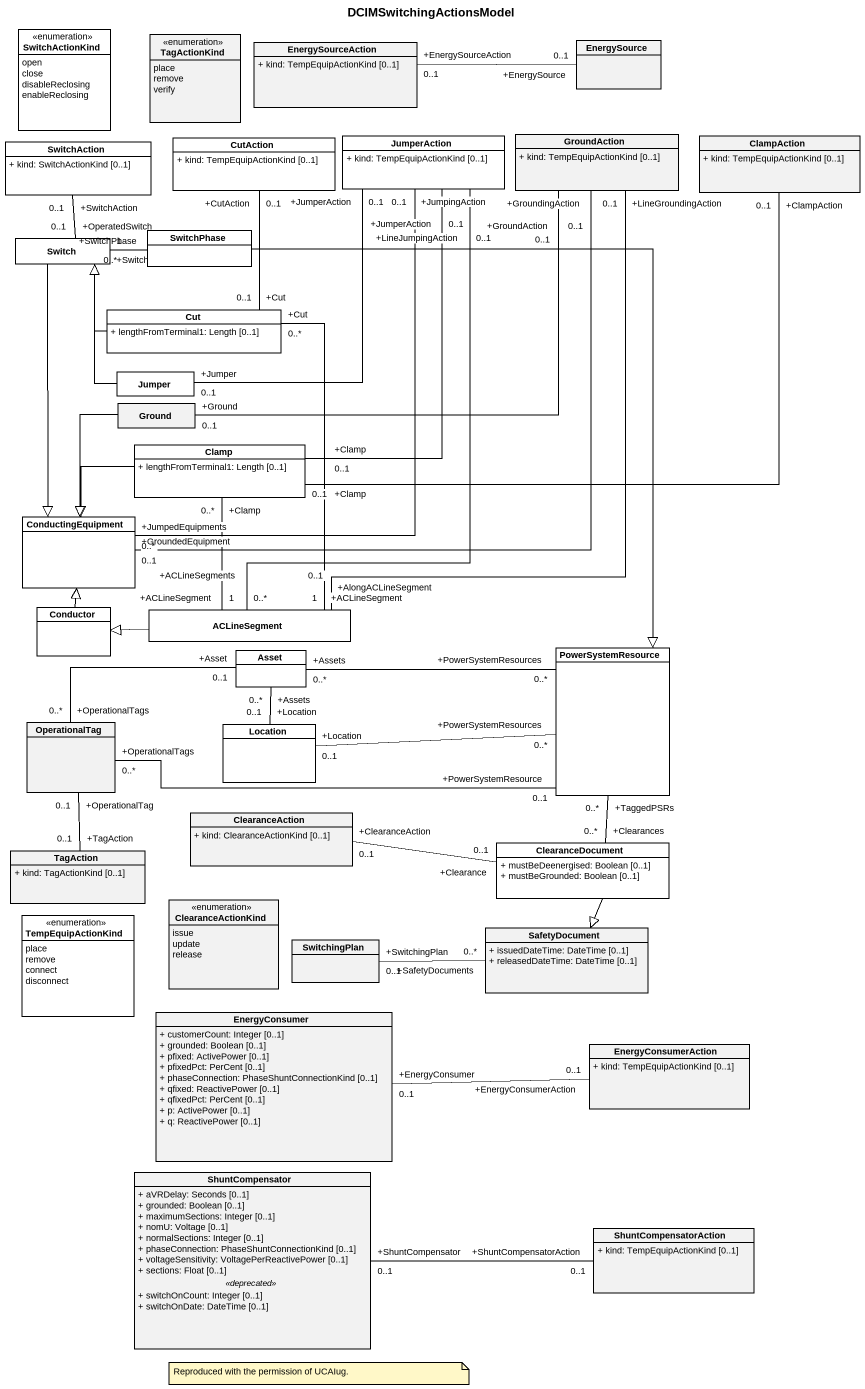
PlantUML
@startuml
title DCIMSwitchingActionsModel
hide circle
hide empty members
skinparam classAttributeIconSize 0
enum SwitchActionKind #FFFFFF {
  open
  close
  disableReclosing
  enableReclosing
}
enum TagActionKind {
  place
  remove
  verify
}
class EnergySourceAction {
  + kind: TempEquipActionKind [0..1]
}
class EnergySource
class SwitchAction #FFFFFF {
  + kind: SwitchActionKind [0..1]
}
class CutAction #FFFFFF {
  + kind: TempEquipActionKind [0..1]
}
class JumperAction #FFFFFF {
  + kind: TempEquipActionKind [0..1]
}
class GroundAction {
  + kind: TempEquipActionKind [0..1]
}
class ClampAction {
  + kind: TempEquipActionKind [0..1]
}
class SwitchPhase #FFFFFF
class Switch #FFFFFF
class Cut #FFFFFF {
  + lengthFromTerminal1: Length [0..1]
}
class Jumper #FFFFFF
class Ground
class Clamp #FFFFFF {
  + lengthFromTerminal1: Length [0..1]
}
class ConductingEquipment #FFFFFF
class Conductor #FFFFFF
class ACLineSegment #FFFFFF
class Asset #FFFFFF
class PowerSystemResource #FFFFFF
class OperationalTag
class Location #FFFFFF
class ClearanceAction {
  + kind: ClearanceActionKind [0..1]
}
class TagAction {
  + kind: TagActionKind [0..1]
}
class ClearanceDocument #FFFFFF {
  + mustBeDeenergised: Boolean [0..1]
  + mustBeGrounded: Boolean [0..1]
}
enum TempEquipActionKind #FFFFFF {
  place
  remove
  connect
  disconnect
}
enum ClearanceActionKind {
  issue
  update
  release
}
class SafetyDocument {
  + issuedDateTime: DateTime [0..1]
  + releasedDateTime: DateTime [0..1]
}
class SwitchingPlan
class EnergyConsumer {
  + customerCount: Integer [0..1]
  + grounded: Boolean [0..1]
  + pfixed: ActivePower [0..1]
  + pfixedPct: PerCent [0..1]
  + phaseConnection: PhaseShuntConnectionKind [0..1]
  + qfixed: ReactivePower [0..1]
  + qfixedPct: PerCent [0..1]
  + p: ActivePower [0..1]
  + q: ReactivePower [0..1]
}
class EnergyConsumerAction {
  + kind: TempEquipActionKind [0..1]
}
class ShuntCompensator {
  + aVRDelay: Seconds [0..1]
  + grounded: Boolean [0..1]
  + maximumSections: Integer [0..1]
  + nomU: Voltage [0..1]
  + normalSections: Integer [0..1]
  + phaseConnection: PhaseShuntConnectionKind [0..1]
  + voltageSensitivity: VoltagePerReactivePower [0..1]
  + sections: Float [0..1]
  .. <<deprecated>> ..
  + switchOnCount: Integer [0..1]
  + switchOnDate: DateTime [0..1]
}
class ShuntCompensatorAction {
  + kind: TempEquipActionKind [0..1]
}
EnergySourceAction "+EnergySourceAction\n0..1" -right- "+EnergySource\n0..1" EnergySource
SwitchAction "+SwitchAction\n0..1" -- "+OperatedSwitch\n0..1" Switch
CutAction "+CutAction\n0..1" -- "+Cut\n0..1" Cut
JumperAction "+JumperAction\n0..1" -- "+Jumper\n0..1" Jumper
JumperAction "+JumpingAction\n0..1" -- "+JumpedEquipments\n0..*" ConductingEquipment
JumperAction "+LineJumpingAction\n0..1" -- "+ACLineSegments\n0..*" ACLineSegment
GroundAction "+GroundAction\n0..1" -left- "+Ground\n0..1" Ground
GroundAction "+GroundingAction\n0..1" -- "+GroundedEquipment\n0..1" ConductingEquipment
GroundAction "+LineGroundingAction\n0..1" -- "+AlongACLineSegment\n0..1" ACLineSegment
SwitchPhase --|> PowerSystemResource
Switch "+Switch\n1" -right- "+SwitchPhase\n0..*" SwitchPhase
Switch --|> ConductingEquipment
Cut -up-|> Switch
Cut "+Cut\n0..*" -- "+ACLineSegment\n1" ACLineSegment
Jumper -up-|> Switch
Ground --|> ConductingEquipment
Clamp "+Clamp\n0..1" -up- "+JumperAction\n0..1" JumperAction
Clamp "+Clamp\n0..1" -right- "+ClampAction\n0..1" ClampAction
Clamp -left-|> ConductingEquipment
Conductor -up-|> ConductingEquipment
ACLineSegment "+ACLineSegment\n1" -up- "+Clamp\n0..*" Clamp
ACLineSegment -left-|> Conductor
Asset "+Assets\n0..*" -right- "+PowerSystemResources\n0..*" PowerSystemResource
Asset "+Assets\n0..*" -- "+Location\n0..1" Location
OperationalTag "+OperationalTags\n0..*" -right- "+Asset\n0..1" Asset
OperationalTag "+OperationalTags\n0..*" -right- "+PowerSystemResource\n0..1" PowerSystemResource
Location "+Location\n0..1" -right- "+PowerSystemResources\n0..*" PowerSystemResource
ClearanceAction "+ClearanceAction\n0..1" -right- "+Clearance\n0..1" ClearanceDocument
TagAction "+TagAction\n0..1" -up- "+OperationalTag\n0..1" OperationalTag
ClearanceDocument "+Clearances\n0..*" -up- "+TaggedPSRs\n0..*" PowerSystemResource
ClearanceDocument --|> SafetyDocument
SwitchingPlan "+SwitchingPlan\n0..1" -right- "+SafetyDocuments\n0..*" SafetyDocument
EnergyConsumer "+EnergyConsumer\n0..1" -right- "+EnergyConsumerAction\n0..1" EnergyConsumerAction
ShuntCompensator "+ShuntCompensator\n0..1" -right- "+ShuntCompensatorAction\n0..1" ShuntCompensatorAction
note as N1
  Reproduced with the permission of UCAIug.
end note
@enduml
